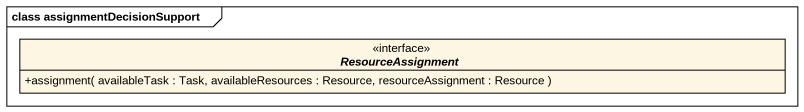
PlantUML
@startuml
mainframe class assignmentDecisionSupport
hide circle
hide empty members
skinparam classAttributeIconSize 0
interface ResourceAssignment {
  +assignment( availableTask : Task, availableResources : Resource, resourceAssignment : Resource )
}
@enduml
